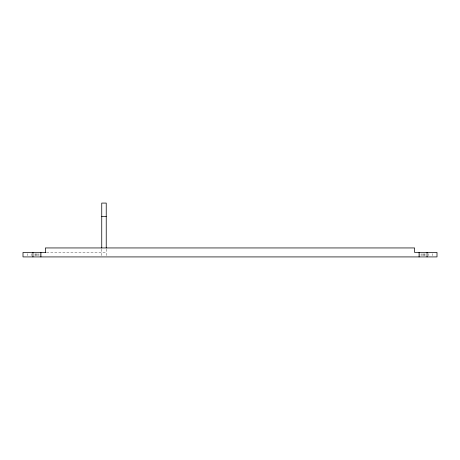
<?xml version="1.0" encoding="UTF-8"?>
<svg xmlns="http://www.w3.org/2000/svg" width="460" height="460" viewBox="0 0 460 460"><rect width="100%" height="100%" fill="white"/><g stroke="black" fill="none" stroke-linecap="round" stroke-linejoin="round"><path stroke-width="0.34" stroke-dasharray="2.3 1.72" d="M46.638 252.436L106.231 252.436M432.549 253.719L432.549 255.639M428.852 253.719L428.852 255.639M424.982 253.719L424.982 255.639M424.275 253.719L424.275 255.639M423.574 253.719L423.574 255.639M422.907 253.719L422.907 255.639M421.182 253.719L421.182 255.639M419.922 253.719L419.922 255.639M106.231 249.228L106.231 255.639M101.746 249.228L101.746 256.921M40.078 253.719L40.078 255.639M38.818 253.719L38.818 255.639M37.093 253.719L37.093 255.639M36.426 253.719L36.426 255.639M35.725 253.719L35.725 255.639M35.017 253.719L35.017 255.639M31.148 253.719L31.148 255.639M27.45 253.719L27.45 255.639"/><path stroke-width="0.69" d="M101.746 216.539L106.231 216.539M45.919 252.436L23 252.436L23 256.921L437 256.921L437 252.436L414.604 252.436L414.604 247.946L45.396 247.946L45.396 252.436M427.047 252.436L427.047 256.921M419.089 252.436L419.089 256.921M106.231 247.946L106.231 203.078L101.746 203.078L101.746 247.946M40.911 252.436L40.911 256.921M32.953 252.436L32.953 256.921"/></g></svg>
